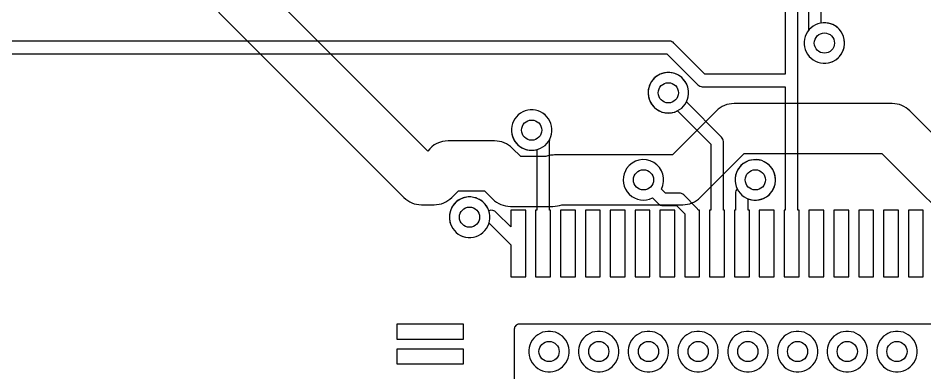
# Model space of a CAD drawing. Header units: millimetres. Extents: x 14 to 284, y -1 to 109.
# Drawn here: x 249.17 to 267.41, y 58.87 to 66 of the extents above; entities that cross this region are included whole.
import ezdxf

# ---------------------------------------------------------------- set-up
doc = ezdxf.new("R2010")
doc.units = ezdxf.units.MM

msp = doc.modelspace()

# ---------------------------------------------------------------- linework, layer by layer
at = {"layer": '16_copper'}
for points in [[(268.962, 62.283), (267.109, 64.137, 0.198912), (266.755, 64.283), (263.572, 64.283, 0.198912), (263.218, 64.137), (262.331, 63.25), (259.961, 63.25, 0.055967), (259.851, 63.238), (259.825, 63.23, 0.021112), (259.783, 63.217), (259.279, 63.217), (259.109, 63.387, 0.198912), (258.755, 63.533), (257.822, 63.533, 0.241566), (257.41, 63.329), (250.2, 70.539, 1)], [(249.493, 69.832), (256.929, 62.396, 0.198912), (257.282, 62.25), (257.539, 62.25, 0.198912), (257.892, 62.396), (258.029, 62.533), (258.548, 62.533), (258.718, 62.363, 0.198912), (259.072, 62.217), (259.928, 62.217, 0.091365), (260.106, 62.25), (262.539, 62.25, 0.198912), (262.892, 62.396), (263.779, 63.283), (266.548, 63.283), (268.402, 61.43, 0.198912)]]:
    msp.add_lwpolyline(points, format="xyb", dxfattribs=at)
for points in [[(265.47, 65.101), (265.521, 65.114), (265.571, 65.135), (265.617, 65.161), (265.659, 65.194), (265.697, 65.231), (265.729, 65.274), (265.756, 65.32), (265.776, 65.369), (265.79, 65.421), (265.797, 65.473), (265.797, 65.527), (265.79, 65.579), (265.776, 65.631), (265.756, 65.68), (265.729, 65.726), (265.697, 65.769), (265.659, 65.806), (265.617, 65.839), (265.571, 65.865), (265.521, 65.886), (265.47, 65.899), (265.417, 65.906), (265.364, 65.906), (265.311, 65.899), (265.259, 65.886), (265.21, 65.865), (265.164, 65.839), (265.122, 65.806), (265.084, 65.769), (265.052, 65.726), (265.025, 65.68), (265.005, 65.631), (264.991, 65.579), (264.984, 65.527), (264.984, 65.473), (264.991, 65.421), (265.005, 65.369), (265.025, 65.32), (265.052, 65.274), (265.084, 65.231), (265.122, 65.194), (265.164, 65.161), (265.21, 65.135), (265.259, 65.114), (265.311, 65.101), (265.364, 65.094), (265.417, 65.094)], [(262.329, 64.101), (262.381, 64.114), (262.43, 64.135), (262.476, 64.161), (262.519, 64.194), (262.556, 64.231), (262.589, 64.274), (262.615, 64.32), (262.636, 64.369), (262.649, 64.421), (262.656, 64.473), (262.656, 64.527), (262.649, 64.579), (262.636, 64.631), (262.615, 64.68), (262.589, 64.726), (262.556, 64.769), (262.519, 64.806), (262.476, 64.839), (262.43, 64.865), (262.381, 64.886), (262.329, 64.899), (262.277, 64.906), (262.223, 64.906), (262.171, 64.899), (262.119, 64.886), (262.07, 64.865), (262.024, 64.839), (261.981, 64.806), (261.944, 64.769), (261.911, 64.726), (261.885, 64.68), (261.864, 64.631), (261.851, 64.579), (261.844, 64.527), (261.844, 64.473), (261.851, 64.421), (261.864, 64.369), (261.885, 64.32), (261.911, 64.274), (261.944, 64.231), (261.981, 64.194), (262.024, 64.161), (262.07, 64.135), (262.119, 64.114), (262.171, 64.101), (262.223, 64.094), (262.277, 64.094)], [(259.579, 63.351), (259.631, 63.364), (259.68, 63.385), (259.726, 63.411), (259.769, 63.444), (259.806, 63.481), (259.839, 63.524), (259.865, 63.57), (259.886, 63.619), (259.899, 63.671), (259.906, 63.723), (259.906, 63.777), (259.899, 63.829), (259.886, 63.881), (259.865, 63.93), (259.839, 63.976), (259.806, 64.019), (259.769, 64.056), (259.726, 64.089), (259.68, 64.115), (259.631, 64.136), (259.579, 64.149), (259.527, 64.156), (259.473, 64.156), (259.421, 64.149), (259.369, 64.136), (259.32, 64.115), (259.274, 64.089), (259.231, 64.056), (259.194, 64.019), (259.161, 63.976), (259.135, 63.93), (259.114, 63.881), (259.101, 63.829), (259.094, 63.777), (259.094, 63.723), (259.101, 63.671), (259.114, 63.619), (259.135, 63.57), (259.161, 63.524), (259.194, 63.481), (259.231, 63.444), (259.274, 63.411), (259.32, 63.385), (259.369, 63.364), (259.421, 63.351), (259.473, 63.344), (259.527, 63.344)], [(264.079, 62.351), (264.131, 62.364), (264.18, 62.385), (264.226, 62.411), (264.269, 62.444), (264.306, 62.481), (264.339, 62.524), (264.365, 62.57), (264.386, 62.619), (264.399, 62.671), (264.406, 62.723), (264.406, 62.777), (264.399, 62.829), (264.386, 62.881), (264.365, 62.93), (264.339, 62.976), (264.306, 63.019), (264.269, 63.056), (264.226, 63.089), (264.18, 63.115), (264.131, 63.136), (264.079, 63.149), (264.027, 63.156), (263.973, 63.156), (263.921, 63.149), (263.869, 63.136), (263.82, 63.115), (263.774, 63.089), (263.731, 63.056), (263.694, 63.019), (263.661, 62.976), (263.635, 62.93), (263.614, 62.881), (263.601, 62.829), (263.594, 62.777), (263.594, 62.723), (263.601, 62.671), (263.614, 62.619), (263.635, 62.57), (263.661, 62.524), (263.694, 62.481), (263.731, 62.444), (263.774, 62.411), (263.82, 62.385), (263.869, 62.364), (263.921, 62.351), (263.973, 62.344), (264.027, 62.344)], [(258.329, 61.601), (258.381, 61.614), (258.43, 61.635), (258.476, 61.661), (258.519, 61.694), (258.556, 61.731), (258.589, 61.774), (258.615, 61.82), (258.636, 61.869), (258.649, 61.921), (258.656, 61.973), (258.656, 62.027), (258.649, 62.079), (258.636, 62.131), (258.615, 62.18), (258.589, 62.226), (258.556, 62.269), (258.519, 62.306), (258.476, 62.339), (258.43, 62.365), (258.381, 62.386), (258.329, 62.399), (258.277, 62.406), (258.223, 62.406), (258.171, 62.399), (258.119, 62.386), (258.07, 62.365), (258.024, 62.339), (257.981, 62.306), (257.944, 62.269), (257.911, 62.226), (257.885, 62.18), (257.864, 62.131), (257.851, 62.079), (257.844, 62.027), (257.844, 61.973), (257.851, 61.921), (257.864, 61.869), (257.885, 61.82), (257.911, 61.774), (257.944, 61.731), (257.981, 61.694), (258.024, 61.661), (258.07, 61.635), (258.119, 61.614), (258.171, 61.601), (258.223, 61.594), (258.277, 61.594)], [(259.929, 58.901), (259.981, 58.914), (260.03, 58.935), (260.076, 58.961), (260.119, 58.994), (260.156, 59.031), (260.189, 59.074), (260.215, 59.12), (260.236, 59.169), (260.249, 59.221), (260.256, 59.273), (260.256, 59.327), (260.249, 59.379), (260.236, 59.431), (260.215, 59.48), (260.189, 59.526), (260.156, 59.569), (260.119, 59.606), (260.076, 59.639), (260.03, 59.665), (259.981, 59.686), (259.929, 59.699), (259.877, 59.706), (259.823, 59.706), (259.771, 59.699), (259.719, 59.686), (259.67, 59.665), (259.624, 59.639), (259.581, 59.606), (259.544, 59.569), (259.511, 59.526), (259.485, 59.48), (259.464, 59.431), (259.451, 59.379), (259.444, 59.327), (259.444, 59.273), (259.451, 59.221), (259.464, 59.169), (259.485, 59.12), (259.511, 59.074), (259.544, 59.031), (259.581, 58.994), (259.624, 58.961), (259.67, 58.935), (259.719, 58.914), (259.771, 58.901), (259.823, 58.894), (259.877, 58.894)], [(260.929, 58.901), (260.981, 58.914), (261.03, 58.935), (261.076, 58.961), (261.119, 58.994), (261.156, 59.031), (261.189, 59.074), (261.215, 59.12), (261.236, 59.169), (261.249, 59.221), (261.256, 59.273), (261.256, 59.327), (261.249, 59.379), (261.236, 59.431), (261.215, 59.48), (261.189, 59.526), (261.156, 59.569), (261.119, 59.606), (261.076, 59.639), (261.03, 59.665), (260.981, 59.686), (260.929, 59.699), (260.877, 59.706), (260.823, 59.706), (260.771, 59.699), (260.719, 59.686), (260.67, 59.665), (260.624, 59.639), (260.581, 59.606), (260.544, 59.569), (260.511, 59.526), (260.485, 59.48), (260.464, 59.431), (260.451, 59.379), (260.444, 59.327), (260.444, 59.273), (260.451, 59.221), (260.464, 59.169), (260.485, 59.12), (260.511, 59.074), (260.544, 59.031), (260.581, 58.994), (260.624, 58.961), (260.67, 58.935), (260.719, 58.914), (260.771, 58.901), (260.823, 58.894), (260.877, 58.894)], [(261.929, 58.901), (261.981, 58.914), (262.03, 58.935), (262.076, 58.961), (262.119, 58.994), (262.156, 59.031), (262.189, 59.074), (262.215, 59.12), (262.236, 59.169), (262.249, 59.221), (262.256, 59.273), (262.256, 59.327), (262.249, 59.379), (262.236, 59.431), (262.215, 59.48), (262.189, 59.526), (262.156, 59.569), (262.119, 59.606), (262.076, 59.639), (262.03, 59.665), (261.981, 59.686), (261.929, 59.699), (261.877, 59.706), (261.823, 59.706), (261.771, 59.699), (261.719, 59.686), (261.67, 59.665), (261.624, 59.639), (261.581, 59.606), (261.544, 59.569), (261.511, 59.526), (261.485, 59.48), (261.464, 59.431), (261.451, 59.379), (261.444, 59.327), (261.444, 59.273), (261.451, 59.221), (261.464, 59.169), (261.485, 59.12), (261.511, 59.074), (261.544, 59.031), (261.581, 58.994), (261.624, 58.961), (261.67, 58.935), (261.719, 58.914), (261.771, 58.901), (261.823, 58.894), (261.877, 58.894)], [(262.929, 58.901), (262.981, 58.914), (263.03, 58.935), (263.076, 58.961), (263.119, 58.994), (263.156, 59.031), (263.189, 59.074), (263.215, 59.12), (263.236, 59.169), (263.249, 59.221), (263.256, 59.273), (263.256, 59.327), (263.249, 59.379), (263.236, 59.431), (263.215, 59.48), (263.189, 59.526), (263.156, 59.569), (263.119, 59.606), (263.076, 59.639), (263.03, 59.665), (262.981, 59.686), (262.929, 59.699), (262.877, 59.706), (262.823, 59.706), (262.771, 59.699), (262.719, 59.686), (262.67, 59.665), (262.624, 59.639), (262.581, 59.606), (262.544, 59.569), (262.511, 59.526), (262.485, 59.48), (262.464, 59.431), (262.451, 59.379), (262.444, 59.327), (262.444, 59.273), (262.451, 59.221), (262.464, 59.169), (262.485, 59.12), (262.511, 59.074), (262.544, 59.031), (262.581, 58.994), (262.624, 58.961), (262.67, 58.935), (262.719, 58.914), (262.771, 58.901), (262.823, 58.894), (262.877, 58.894)], [(263.929, 58.901), (263.981, 58.914), (264.03, 58.935), (264.076, 58.961), (264.119, 58.994), (264.156, 59.031), (264.189, 59.074), (264.215, 59.12), (264.236, 59.169), (264.249, 59.221), (264.256, 59.273), (264.256, 59.327), (264.249, 59.379), (264.236, 59.431), (264.215, 59.48), (264.189, 59.526), (264.156, 59.569), (264.119, 59.606), (264.076, 59.639), (264.03, 59.665), (263.981, 59.686), (263.929, 59.699), (263.877, 59.706), (263.823, 59.706), (263.771, 59.699), (263.719, 59.686), (263.67, 59.665), (263.624, 59.639), (263.581, 59.606), (263.544, 59.569), (263.511, 59.526), (263.485, 59.48), (263.464, 59.431), (263.451, 59.379), (263.444, 59.327), (263.444, 59.273), (263.451, 59.221), (263.464, 59.169), (263.485, 59.12), (263.511, 59.074), (263.544, 59.031), (263.581, 58.994), (263.624, 58.961), (263.67, 58.935), (263.719, 58.914), (263.771, 58.901), (263.823, 58.894), (263.877, 58.894)], [(264.929, 58.901), (264.981, 58.914), (265.03, 58.935), (265.076, 58.961), (265.119, 58.994), (265.156, 59.031), (265.189, 59.074), (265.215, 59.12), (265.236, 59.169), (265.249, 59.221), (265.256, 59.273), (265.256, 59.327), (265.249, 59.379), (265.236, 59.431), (265.215, 59.48), (265.189, 59.526), (265.156, 59.569), (265.119, 59.606), (265.076, 59.639), (265.03, 59.665), (264.981, 59.686), (264.929, 59.699), (264.877, 59.706), (264.823, 59.706), (264.771, 59.699), (264.719, 59.686), (264.67, 59.665), (264.624, 59.639), (264.581, 59.606), (264.544, 59.569), (264.511, 59.526), (264.485, 59.48), (264.464, 59.431), (264.451, 59.379), (264.444, 59.327), (264.444, 59.273), (264.451, 59.221), (264.464, 59.169), (264.485, 59.12), (264.511, 59.074), (264.544, 59.031), (264.581, 58.994), (264.624, 58.961), (264.67, 58.935), (264.719, 58.914), (264.771, 58.901), (264.823, 58.894), (264.877, 58.894)], [(265.929, 58.901), (265.981, 58.914), (266.03, 58.935), (266.076, 58.961), (266.119, 58.994), (266.156, 59.031), (266.189, 59.074), (266.215, 59.12), (266.236, 59.169), (266.249, 59.221), (266.256, 59.273), (266.256, 59.327), (266.249, 59.379), (266.236, 59.431), (266.215, 59.48), (266.189, 59.526), (266.156, 59.569), (266.119, 59.606), (266.076, 59.639), (266.03, 59.665), (265.981, 59.686), (265.929, 59.699), (265.877, 59.706), (265.823, 59.706), (265.771, 59.699), (265.719, 59.686), (265.67, 59.665), (265.624, 59.639), (265.581, 59.606), (265.544, 59.569), (265.511, 59.526), (265.485, 59.48), (265.464, 59.431), (265.451, 59.379), (265.444, 59.327), (265.444, 59.273), (265.451, 59.221), (265.464, 59.169), (265.485, 59.12), (265.511, 59.074), (265.544, 59.031), (265.581, 58.994), (265.624, 58.961), (265.67, 58.935), (265.719, 58.914), (265.771, 58.901), (265.823, 58.894), (265.877, 58.894)], [(266.929, 58.901), (266.981, 58.914), (267.03, 58.935), (267.076, 58.961), (267.119, 58.994), (267.156, 59.031), (267.189, 59.074), (267.215, 59.12), (267.236, 59.169), (267.249, 59.221), (267.256, 59.273), (267.256, 59.327), (267.249, 59.379), (267.236, 59.431), (267.215, 59.48), (267.189, 59.526), (267.156, 59.569), (267.119, 59.606), (267.076, 59.639), (267.03, 59.665), (266.981, 59.686), (266.929, 59.699), (266.877, 59.706), (266.823, 59.706), (266.771, 59.699), (266.719, 59.686), (266.67, 59.665), (266.624, 59.639), (266.581, 59.606), (266.544, 59.569), (266.511, 59.526), (266.485, 59.48), (266.464, 59.431), (266.451, 59.379), (266.444, 59.327), (266.444, 59.273), (266.451, 59.221), (266.464, 59.169), (266.485, 59.12), (266.511, 59.074), (266.544, 59.031), (266.581, 58.994), (266.624, 58.961), (266.67, 58.935), (266.719, 58.914), (266.771, 58.901), (266.823, 58.894), (266.877, 58.894)]]:
    msp.add_lwpolyline(points, close=True, dxfattribs=at)
at = {"layer": '1_copper'}
for points in [[(240.279, 65.283), (262.221, 65.283), (262.844, 64.66, 0.198912), (262.934, 64.623), (264.603, 64.623), (264.603, 62.143), (264.58, 62.143), (264.58, 60.803), (264.88, 60.803), (264.88, 62.143), (264.857, 62.143), (264.857, 67.054)], [(264.603, 66.507), (264.603, 64.877), (262.987, 64.877), (262.363, 65.5, 0.198912), (262.274, 65.537), (240.226, 65.537, 0.198912)], [(265.073, 66.507), (265.073, 65.754), (265.052, 65.726), (265.025, 65.68), (265.005, 65.631), (264.991, 65.579), (264.984, 65.527), (264.984, 65.473), (264.991, 65.421), (265.005, 65.369), (265.025, 65.32), (265.052, 65.274), (265.084, 65.231), (265.122, 65.194), (265.164, 65.161), (265.21, 65.135), (265.259, 65.114), (265.311, 65.101), (265.364, 65.094), (265.417, 65.094), (265.47, 65.101, 0.980071), (265.327, 65.902), (265.327, 66.507)]]:
    msp.add_lwpolyline(points, format="xyb", dxfattribs=at)
for points in [[(263.38, 62.143), (263.357, 62.143), (263.357, 63.52, 0.198912), (263.32, 63.61), (262.613, 64.316, 0.941273), (261.911, 64.726), (261.885, 64.68, 0.720354), (262.434, 64.137), (263.103, 63.467), (263.103, 62.143), (263.08, 62.143), (263.08, 60.803), (263.38, 60.803)], [(259.88, 62.143), (259.857, 62.143), (259.857, 63.52, 0.088529), (259.865, 63.57), (259.886, 63.619, 1), (259.114, 63.881), (259.101, 63.829, 0.553918), (259.603, 63.357), (259.603, 62.143), (259.58, 62.143), (259.58, 60.803), (259.88, 60.803)], [(262.88, 62.143), (262.848, 62.143, 0.10647), (262.82, 62.188), (262.559, 62.449, 0.198912), (262.469, 62.486), (262.194, 62.486), (262.113, 62.566, 0.941273), (261.411, 62.976), (261.385, 62.93, 0.720354), (261.934, 62.387), (262.051, 62.269, 0.198912), (262.141, 62.232), (262.417, 62.232), (262.58, 62.069), (262.58, 60.803), (262.88, 60.803)], [(263.88, 62.143), (263.857, 62.143), (263.857, 62.369, 0.951786), (264.18, 63.115), (264.131, 63.136, 0.621838), (263.614, 62.619), (263.635, 62.57, 0.191341), (263.603, 62.48), (263.603, 62.143), (263.58, 62.143), (263.58, 60.803), (263.88, 60.803)], [(259.38, 62.143), (259.08, 62.143), (259.08, 61.803), (258.793, 62.09, 0.325986), (258.636, 62.131), (258.615, 62.18, 1), (257.885, 61.82), (257.911, 61.774, 0.577351), (258.615, 61.82), (258.636, 61.869, -0.001499), (258.637, 61.873), (258.65, 61.873), (259.08, 61.443), (259.08, 60.803), (259.38, 60.803)], [(271.259, 47.651, 0.388032), (271.35, 47.75), (271.35, 59.75, 0.414214), (271.25, 59.85), (259.25, 59.85, 0.414214), (259.15, 59.75), (259.15, 47.75, 0.414214), (259.25, 47.65), (271.25, 47.65)]]:
    msp.add_lwpolyline(points, format="xyb", close=True, dxfattribs=at)
for points in [[(260.38, 62.143), (260.08, 62.143), (260.08, 60.803), (260.38, 60.803)], [(260.88, 62.143), (260.58, 62.143), (260.58, 60.803), (260.88, 60.803)], [(261.38, 62.143), (261.08, 62.143), (261.08, 60.803), (261.38, 60.803)], [(261.88, 62.143), (261.58, 62.143), (261.58, 60.803), (261.88, 60.803)], [(262.38, 62.143), (262.08, 62.143), (262.08, 60.803), (262.38, 60.803)], [(264.38, 62.143), (264.08, 62.143), (264.08, 60.803), (264.38, 60.803)], [(265.38, 62.143), (265.08, 62.143), (265.08, 60.803), (265.38, 60.803)], [(265.88, 62.143), (265.58, 62.143), (265.58, 60.803), (265.88, 60.803)], [(266.38, 62.143), (266.08, 62.143), (266.08, 60.803), (266.38, 60.803)], [(266.88, 62.143), (266.58, 62.143), (266.58, 60.803), (266.88, 60.803)], [(267.38, 62.143), (267.08, 62.143), (267.08, 60.803), (267.38, 60.803)], [(258.127, 59.85), (256.787, 59.85), (256.787, 59.55), (258.127, 59.55)], [(258.127, 59.35), (256.787, 59.35), (256.787, 59.05), (258.127, 59.05)]]:
    msp.add_lwpolyline(points, close=True, dxfattribs=at)
at = {"layer": 'drills_via_1_16'}
for centre in [(265.39, 65.5), (262.25, 64.5), (259.5, 63.75), (261.75, 62.75), (264, 62.75), (258.25, 62), (259.85, 59.3), (260.85, 59.3), (261.85, 59.3), (262.85, 59.3), (263.85, 59.3), (264.85, 59.3), (265.85, 59.3), (266.85, 59.3)]:
    msp.add_circle(centre, 0.203, dxfattribs=at)

doc.saveas('drawing.dxf')
